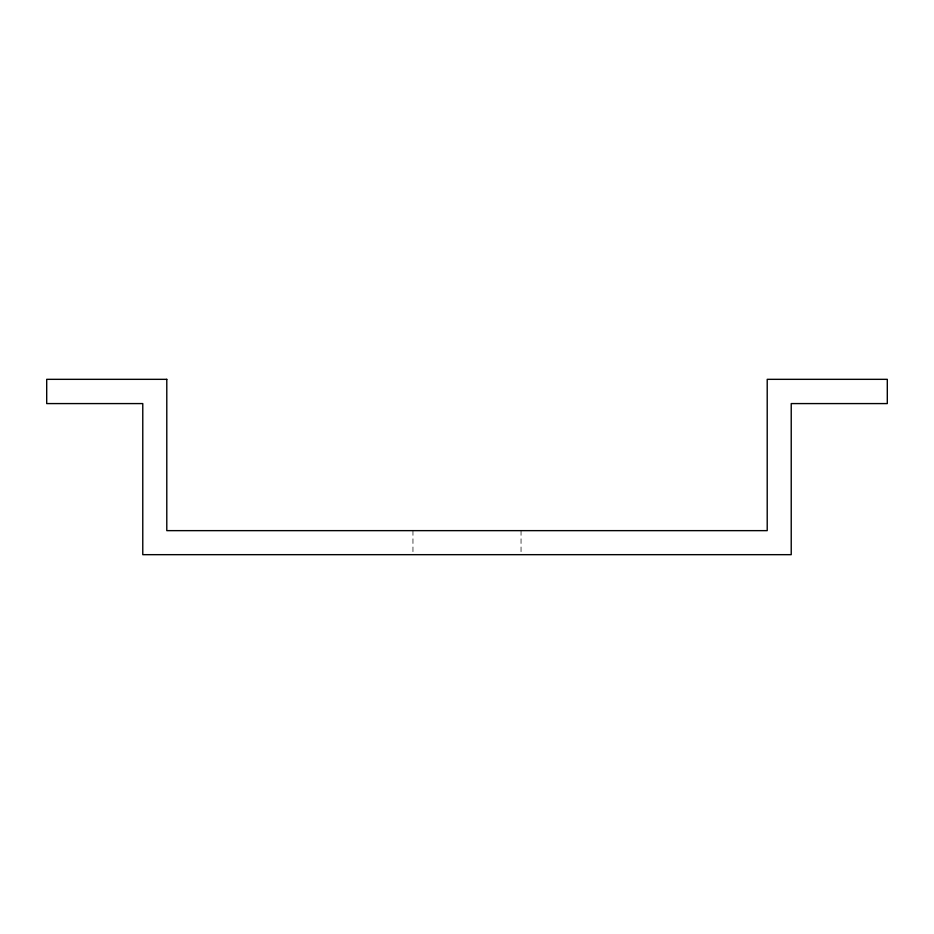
<?xml version="1.0" encoding="UTF-8"?>
<svg xmlns="http://www.w3.org/2000/svg" width="934" height="934" viewBox="0 0 934 934"><rect width="100%" height="100%" fill="white"/><g stroke="black" fill="none" stroke-linecap="round" stroke-linejoin="round"><path stroke-width="0.7" stroke-dasharray="4.67 3.5" d="M521.044 530.64L521.044 554.668M412.956 530.64L412.956 554.668"/><path stroke-width="1.4" d="M166.789 379.332L46.7 379.332L46.7 403.581L142.774 403.581L142.774 554.668L791.226 554.668L791.226 403.581L887.3 403.581L887.3 379.332L767.211 379.332L767.211 530.64L166.789 530.64L166.789 379.332"/></g></svg>
